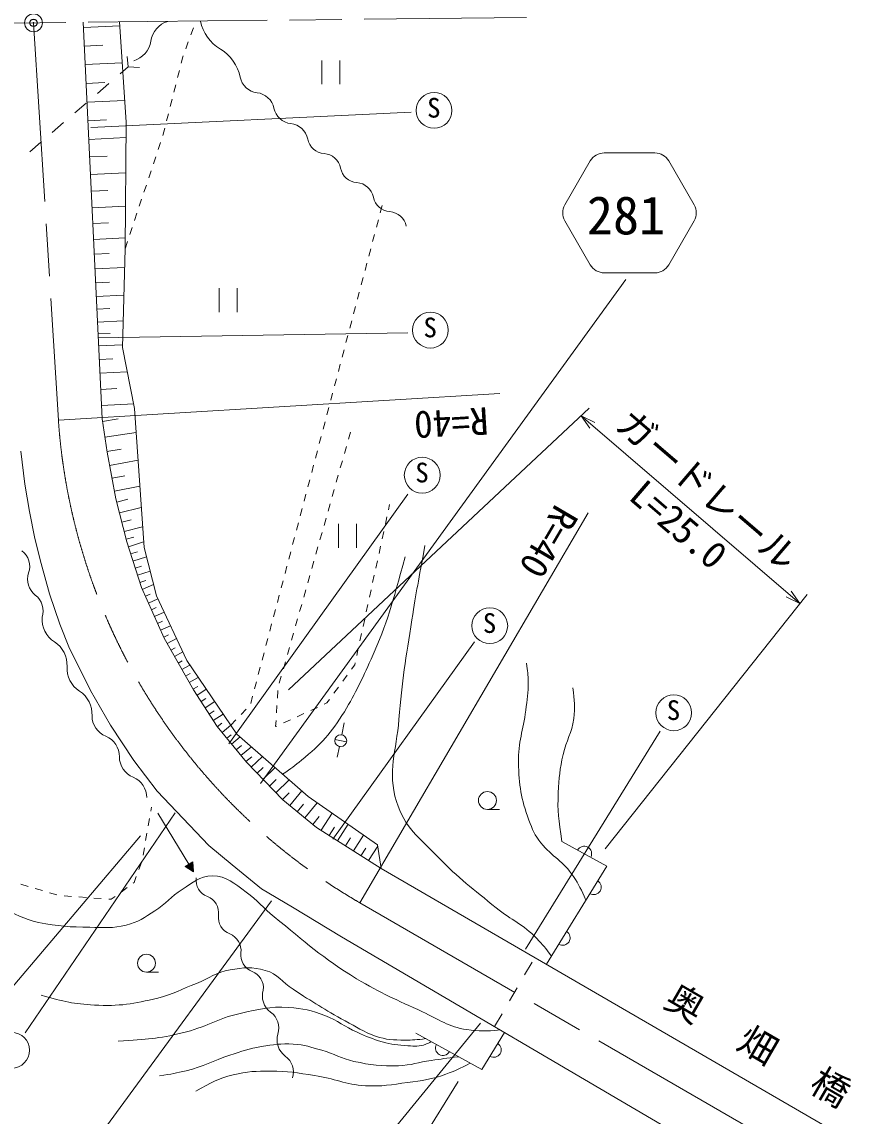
# Model space of a CAD drawing. Units: millimetres, scale not verified. Extents: x 40000 to 680000, y 20000 to 380000.
# Drawn here: x 238148 to 294841, y 270030 to 343342 of the extents above; entities that cross this region are included whole.
import ezdxf
from ezdxf.enums import TextEntityAlignment as Align

# ---------------------------------------------------------------- set-up
doc = ezdxf.new("R2010")
doc.units = ezdxf.units.MM
doc.header["$LTSCALE"] = 1000
doc.header["$PDMODE"] = 32
doc.header["$PDSIZE"] = 500
doc.linetypes.add('CHAIN', pattern=[18.5, 12, -1.5, 3.5, -1.5])
for name, color, linetype, lineweight in [('M-BGD', 7, 'Continuous', 13), ('M-BMK', 2, 'CHAIN', 13), ('M-BMK-SRVR', 3, 'Continuous', 13), ('M-STR-HTXT', 7, 'Continuous', 13)]:
    doc.layers.add(name, color=color, linetype=linetype, lineweight=lineweight)
doc.layers.add('M-OTRS', color=6, linetype='Continuous')
doc.styles.add('ＭＳ ゴシック', font='')
doc.styles.get('ＭＳ ゴシック').set_extended_font_data('MS Gothic')

msp = doc.modelspace()

# ---------------------------------------------------------------- linework, layer by layer
at = {"layer": 'M-BGD'}
for p, q in [((242256, 343315), (243523, 316736)), ((244694, 343341), (245129, 336616)), ((242273, 342964), (244711, 343081)), ((249465, 342473), (249635, 342943)), ((242332, 341724), (243572, 341784)), ((249125, 341532), (249295, 342002)), ((245275, 340322), (245211, 341022)), ((248825, 340579), (248930, 340993)), ((248930, 340993), (248955, 341062)), ((242391, 340484), (244871, 340603)), ((244733, 339855), (245275, 340322)), ((245275, 340322), (246029, 340279)), ((258243, 340764), (258243, 339164)), ((259443, 339164), (259443, 340764)), ((248579, 339610), (248702, 340095)), ((242451, 339223), (243712, 339283)), ((243217, 338550), (243975, 339203)), ((248334, 338641), (248456, 339125)), ((242511, 337962), (245034, 338082)), ((248088, 337671), (248211, 338156)), ((241702, 337246), (242459, 337898)), ((242770, 336267), (264231, 337292)), ((240186, 335941), (240944, 336593)), ((242571, 336717), (243816, 336776)), ((245129, 336616), (245056, 328147)), ((247842, 336702), (247965, 337187)), ((247597, 335733), (247719, 336217)), ((238670, 334636), (239428, 335288)), ((242630, 335472), (245120, 335591)), ((247282, 334783), (247441, 335258)), ((242686, 334293), (243865, 334349)), ((246964, 333835), (247123, 334309)), ((242742, 333115), (245100, 333227)), ((246646, 332887), (246805, 333361)), ((246328, 331939), (246487, 332413)), ((242795, 331999), (243911, 332052)), ((246010, 330991), (246169, 331465)), ((242849, 330883), (245080, 330989)), ((262159, 330557), (262286, 331040)), ((245692, 330043), (245851, 330517)), ((261903, 329590), (262031, 330073)), ((242899, 329827), (243955, 329877)), ((245374, 329095), (245533, 329569)), ((242949, 328770), (245062, 328871)), ((245056, 328147), (245215, 328621)), ((261648, 328623), (261776, 329107)), ((242997, 327781), (243986, 327828)), ((245056, 328147), (244883, 321523)), ((261393, 327656), (261520, 328140)), ((261137, 326689), (261265, 327173)), ((243044, 326791), (245023, 326885)), ((243088, 325869), (244009, 325913)), ((260882, 325723), (261009, 326206)), ((243132, 324948), (244975, 325036)), ((251360, 325499), (251360, 323899)), ((252560, 323899), (252560, 325499)), ((260626, 324756), (260754, 325239)), ((243173, 324089), (244031, 324130)), ((260371, 323789), (260499, 324272)), ((243213, 323231), (244930, 323313)), ((260116, 322822), (260243, 323305)), ((243252, 322432), (244051, 322470)), ((243263, 322181), (263999, 322503)), ((259860, 321855), (259988, 322339)), ((243290, 321633), (244888, 321709)), ((244883, 321523), (245701, 317434)), ((259605, 320888), (259733, 321372)), ((243333, 320716), (244250, 320760)), ((259350, 319921), (259477, 320405)), ((243377, 319799), (245211, 319887)), ((259094, 318955), (259222, 319438)), ((243429, 318719), (244508, 318771)), ((258839, 317988), (258967, 318471)), ((243480, 317640), (245639, 317743)), ((258584, 317021), (258711, 317504)), ((243523, 316736), (243853, 314524)), ((243547, 316578), (244599, 316736)), ((245701, 317434), (246329, 308132)), ((258328, 316054), (258456, 316537)), ((243704, 315526), (245809, 315840)), ((258073, 315087), (258201, 315571)), ((260164, 315863), (260028, 315382)), ((238081, 314585), (238347, 312379)), ((243847, 314566), (244807, 314709)), ((243853, 314524), (244451, 311391)), ((257818, 314120), (257945, 314604)), ((259891, 314901), (259755, 314420)), ((244027, 313612), (245935, 313975)), ((259619, 313939), (259482, 313458)), ((257562, 313153), (257690, 313637)), ((238347, 312379), (238662, 310538)), ((244189, 312761), (245040, 312924)), ((257307, 312187), (257435, 312670)), ((259346, 312977), (259209, 312496)), ((244352, 311911), (246052, 312236)), ((252006, 294979), (264008, 311710)), ((257052, 311220), (257179, 311703)), ((259073, 312015), (258937, 311533)), ((244451, 311391), (245176, 308495)), ((244505, 311174), (245235, 311357)), ((258800, 311052), (258664, 310571)), ((262713, 310660), (262787, 310999)), ((238662, 310538), (239026, 308721)), ((244688, 310444), (246148, 310810)), ((256796, 310253), (256924, 310736)), ((262500, 309683), (262606, 310171)), ((244843, 309825), (245462, 309980)), ((244998, 309206), (246236, 309516)), ((256541, 309286), (256669, 309769)), ((258528, 310090), (258391, 309609)), ((259354, 309703), (259354, 308103)), ((260554, 308103), (260554, 309703)), ((239026, 308721), (239438, 307049)), ((245128, 308685), (245650, 308815)), ((256286, 308319), (256413, 308803)), ((258255, 309128), (258119, 308647)), ((262286, 308706), (262393, 309194)), ((245176, 308495), (246159, 305444)), ((245281, 308169), (246304, 308499)), ((246329, 308132), (247165, 304897)), ((257982, 308166), (257846, 307685)), ((262073, 307729), (262180, 308217)), ((245434, 307693), (245886, 307839)), ((245587, 307217), (246490, 307508)), ((256030, 307352), (256158, 307836)), ((257710, 307204), (257573, 306723)), ((261860, 306752), (261967, 307240)), ((239438, 307049), (239989, 305019)), ((245741, 306741), (246164, 306878)), ((245894, 306266), (246741, 306538)), ((255775, 306385), (255903, 306869)), ((246047, 305790), (246441, 305916)), ((255520, 305419), (255647, 305902)), ((257437, 306242), (257301, 305761)), ((261647, 305775), (261753, 306263)), ((239989, 305019), (240700, 302984)), ((246159, 305444), (247685, 302047)), ((246215, 305319), (246969, 305658)), ((246420, 304863), (246738, 305006)), ((257164, 305280), (257028, 304799)), ((261433, 304798), (261540, 305286)), ((246625, 304407), (247260, 304693)), ((247165, 304897), (249195, 300550)), ((255264, 304452), (255392, 304935)), ((256892, 304318), (256755, 303837)), ((261220, 303821), (261327, 304309)), ((246830, 303951), (247154, 304097)), ((247034, 303495), (247684, 303786)), ((255009, 303485), (255137, 303968)), ((240700, 302984), (241330, 301368)), ((247239, 303039), (247571, 303188)), ((247444, 302583), (248107, 302880)), ((254754, 302518), (254881, 303002)), ((256619, 303356), (256483, 302875)), ((261007, 302844), (261114, 303332)), ((247649, 302127), (247971, 302271)), ((256346, 302394), (256210, 301912)), ((260794, 301867), (260900, 302355)), ((241330, 301368), (241909, 300221)), ((247685, 302047), (249638, 298582)), ((247888, 301687), (248502, 302034)), ((248133, 301252), (248407, 301406)), ((254498, 301551), (254626, 302035)), ((256073, 301431), (255937, 300950)), ((258989, 288580), (268463, 301803)), ((260580, 300890), (260687, 301378)), ((248379, 300816), (248926, 301125)), ((254243, 300584), (254371, 301068)), ((241909, 300221), (242749, 298541)), ((248624, 300381), (248890, 300531)), ((248870, 299945), (249402, 300245)), ((249195, 300550), (252538, 295631)), ((253988, 299618), (254115, 300101)), ((255801, 300469), (255664, 299988)), ((260234, 299972), (260443, 300258)), ((260443, 300258), (260474, 300401)), ((249116, 299510), (249418, 299680)), ((249361, 299074), (249966, 299415)), ((253732, 298651), (253860, 299134)), ((255528, 299507), (255392, 299026)), ((259645, 299165), (259940, 299569)), ((242749, 298541), (244075, 296228)), ((249607, 298639), (249933, 298823)), ((249638, 298582), (251227, 296136)), ((249875, 298217), (250503, 298625)), ((255299, 298538), (255268, 298039)), ((259056, 298357), (259351, 298761)), ((250148, 297798), (250471, 298007)), ((250420, 297378), (251066, 297798)), ((253477, 297684), (253605, 298167)), ((258404, 297625), (258583, 297708)), ((258583, 297708), (258761, 297953)), ((250692, 296959), (251024, 297175)), ((250965, 296540), (251628, 296971)), ((252836, 296934), (253184, 297294)), ((255236, 297540), (255205, 297041)), ((256587, 296789), (257041, 296998)), ((257496, 297207), (257950, 297416)), ((244075, 296228), (245653, 293859)), ((251238, 296122), (251532, 296362)), ((251555, 295734), (252142, 296214)), ((252142, 296214), (252489, 296574)), ((255174, 296542), (255148, 296127)), ((255679, 296371), (256133, 296580)), ((259576, 295577), (259740, 296370)), ((251227, 296136), (253190, 293734)), ((251871, 295347), (252160, 295584)), ((252538, 295631), (257336, 291439)), ((255148, 296127), (255225, 296162)), ((271883, 281208), (280918, 295814)), ((252188, 294960), (252766, 295433)), ((252504, 294573), (252859, 294863)), ((252820, 294186), (253530, 294765)), ((259116, 295264), (259899, 295101)), ((259423, 294792), (259275, 294082)), ((253150, 293782), (253554, 294112)), ((253509, 293405), (254257, 294130)), ((245653, 293859), (247220, 291791)), ((253190, 293734), (255628, 291217)), ((253904, 292997), (254312, 293392)), ((254300, 292588), (255116, 293379)), ((254731, 292143), (255176, 292574)), ((255162, 291698), (256053, 292560)), ((247220, 291791), (250669, 288165)), ((256095, 290835), (256900, 291821)), ((255605, 291241), (256062, 291683)), ((255628, 291217), (257881, 289376)), ((257336, 291439), (261980, 288195)), ((248410, 290347), (238358, 275599)), ((246779, 290464), (246824, 290730)), ((247257, 290334), (249338, 286918)), ((256601, 290422), (257015, 290928)), ((257108, 290008), (257936, 291021)), ((258190, 289179), (258924, 290330)), ((269337, 290578), (270137, 290578)), ((246609, 289478), (246694, 289971)), ((257636, 289576), (258068, 290104)), ((246440, 288492), (246525, 288985)), ((257881, 289376), (262219, 286613)), ((258742, 288827), (259094, 289379)), ((259294, 288476), (259998, 289580)), ((260353, 287801), (261028, 288860)), ((250669, 288165), (252232, 286856)), ((259824, 288138), (260161, 288668)), ((261980, 288195), (262219, 286613)), ((277327, 286784), (274323, 288432)), ((246271, 287507), (246356, 288000)), ((260864, 287476), (261190, 287987)), ((261375, 287150), (261991, 288118)), ((245989, 286552), (246165, 287020)), ((249594, 287074), (249081, 286762)), ((249081, 286762), (249650, 286406)), ((249098, 286772), (249119, 286738)), ((249116, 286783), (249157, 286715)), ((249133, 286793), (249195, 286691)), ((249150, 286804), (249233, 286667)), ((249167, 286814), (249271, 286643)), ((249184, 286824), (249309, 286620)), ((249201, 286835), (249347, 286596)), ((249218, 286845), (249384, 286572)), ((249233, 287089), (249338, 286918)), ((249235, 286856), (249422, 286548)), ((249252, 286866), (249460, 286524)), ((249269, 286877), (249498, 286501)), ((249286, 286887), (249536, 286477)), ((249303, 286897), (249574, 286453)), ((249320, 286908), (249612, 286429)), ((249338, 286918), (249650, 286406)), ((249355, 286929), (249646, 286450)), ((249372, 286939), (249642, 286495)), ((249389, 286949), (249639, 286539)), ((249406, 286960), (249635, 286584)), ((249423, 286970), (249631, 286629)), ((249440, 286981), (249627, 286673)), ((249457, 286991), (249624, 286718)), ((249474, 287001), (249620, 286762)), ((249491, 287012), (249616, 286807)), ((249508, 287022), (249612, 286851)), ((249525, 287033), (249609, 286896)), ((249543, 287043), (249605, 286941)), ((249560, 287053), (249601, 286985)), ((249577, 287064), (249597, 287030)), ((249650, 286406), (249594, 287074)), ((252232, 286856), (254195, 285257)), ((273286, 280201), (277327, 286784)), ((245661, 285678), (245813, 286084)), ((262219, 286613), (306566, 260917)), ((238083, 285564), (238562, 285421)), ((239041, 285278), (239520, 285136)), ((244803, 285045), (245205, 285341)), ((245608, 285638), (245661, 285678)), ((254195, 285257), (256267, 284021)), ((240000, 284993), (240479, 284850)), ((240972, 284784), (241471, 284748)), ((241969, 284712), (242468, 284676)), ((242967, 284640), (243465, 284604)), ((243964, 284568), (244139, 284556)), ((244139, 284556), (244400, 284748)), ((254862, 284451), (243826, 269347)), ((256267, 284021), (259568, 282047)), ((259568, 282047), (298147, 259387)), ((271822, 279488), (272323, 280353)), ((246493, 279674), (247293, 279674)), ((270819, 277758), (271321, 278623)), ((269816, 276027), (270318, 276892)), ((268871, 276259), (256619, 261289)), ((264545, 275595), (268955, 273148)), ((268955, 273148), (270483, 275636))]:
    msp.add_line(p, q, dxfattribs=at)
for centre, radius in [((265760, 337411), 1200), ((265514, 322690), 1200), ((264969, 312972), 1200), ((269494, 302886), 1200), ((281816, 297052), 1200), ((259508, 295183), 400), ((269337, 291178), 600), ((246493, 280274), 600), ((237462, 274443), 1200)]:
    msp.add_circle(centre, radius, dxfattribs=at)
for centre, radius, start, end in [((248418, 341795), 1655, 107.12624, 170.93929), ((252848, 343913), 2776, 190.63513, 239.63859), ((245150, 342316), 1655, 287.12624, 350.93929), ((250042, 339122), 2776, 10.63513, 59.63859), ((254046, 339892), 1301, 191.41259, 263.62906), ((253757, 337305), 1301, 11.41259, 83.62906), ((256309, 337820), 1301, 191.41259, 263.62906), ((256020, 335233), 1301, 11.41259, 83.62906), ((258476, 335718), 1202, 190.88945, 266.13805), ((258314, 333319), 1202, 10.88945, 86.13805), ((260675, 333773), 1202, 190.88945, 266.13805), ((260513, 331374), 1202, 10.88945, 86.13805), ((262874, 331829), 1202, 190.88945, 266.13805), ((262712, 329430), 1202, 10.88945, 86.13805), ((237338, 306854), 1331, 341.14291, 52.52852), ((239857, 305994), 1331, 161.14291, 232.52852), ((238238, 303882), 1331, 341.14291, 52.52852), ((241329, 303344), 1835, 176.65579, 237.1667), ((239339, 300260), 1835, 356.65579, 57.1667), ((243003, 300046), 1835, 176.65579, 237.1667), ((241013, 296961), 1835, 356.65579, 57.1667), ((244333, 296856), 1488, 180.07483, 247.48026), ((243194, 294108), 1488, 0.07483, 67.48026), ((246168, 294112), 1488, 180.07483, 247.48026), ((245029, 291364), 1488, 0.07483, 67.48026), ((275820, 287610), 500, 331.29705, 151.22336), ((251006, 285850), 1192, 173.07812, 248.66826), ((276460, 285372), 500, 238.48903, 58.41534), ((250139, 283630), 1192, 353.07812, 68.66826), ((252505, 283343), 1192, 173.07812, 248.66826), ((274376, 281977), 500, 238.48903, 58.41534), ((251638, 281123), 1192, 353.07812, 68.66826), ((254004, 280836), 1192, 173.07812, 248.66826), ((253137, 278616), 1192, 353.07812, 68.66826), ((255589, 278077), 1329, 162.71364, 234.15626), ((254032, 275923), 1329, 342.71364, 54.15626), ((256570, 275133), 1329, 162.71364, 234.15626), ((266353, 274592), 500, 151.00898, 330.93529), ((269766, 274468), 500, 238.48903, 58.41534), ((255014, 272979), 1329, 342.71364, 54.15626)]:
    msp.add_arc(centre, radius, start, end, dxfattribs=at)
for points, knots in [([(273620, 280746), (273216, 281314), (273051, 281489), (272642, 281927), (271736, 282899), (270955, 283134), (269928, 283978), (268364, 285265), (267429, 285932), (266025, 287391), (264770, 288695), (263776, 289368), (263245, 291098), (262613, 293155), (263240, 294460), (263408, 296605), (263614, 299230), (263871, 300688), (264281, 303288), (264589, 305239), (264701, 305879), (265154, 308268)], [0, 0, 0, 0, 1, 1, 1, 2, 2, 2, 3, 3, 3, 4, 4, 4, 5, 5, 5, 6, 6, 6, 7, 7, 7, 7]), ([(255617, 292942), (256226, 293333), (256408, 293494), (256888, 293884), (258199, 294950), (258871, 295684), (259753, 297126), (260557, 298441), (260903, 299241), (261540, 300644), (262706, 303212), (262912, 304256), (263824, 307493)], [0, 0, 0, 0, 1, 1, 1, 2, 2, 2, 3, 3, 3, 4, 4, 4, 4]), ([(275926, 284501), (275621, 285241), (275474, 285497), (275098, 286084), (274437, 287116), (273683, 287382), (272917, 288338), (272496, 288863), (272355, 289235), (272117, 289864), (271576, 291300), (271454, 292196), (271415, 293729), (271379, 295105), (271745, 295852), (271905, 297219), (271992, 297962), (272089, 298379), (272069, 299127), (272055, 299618), (272042, 299804), (271960, 300381)], [0, 0, 0, 0, 1, 1, 1, 2, 2, 2, 3, 3, 3, 4, 4, 4, 5, 5, 5, 6, 6, 6, 7, 7, 7, 7]), ([(274323, 288432), (274116, 289921), (274022, 290421), (274080, 291700), (274126, 292708), (274189, 293277), (274407, 294262), (274618, 295216), (275012, 295690), (275116, 296661), (275202, 297466), (275176, 297819), (275061, 298733)], [0, 0, 0, 0, 1, 1, 1, 2, 2, 2, 3, 3, 3, 4, 4, 4, 4]), ([(223733, 288403), (226034, 287679), (226620, 287493), (228476, 286931), (229975, 286477), (230837, 286290), (232320, 285786), (234084, 285187), (235004, 284672), (236736, 283987), (237723, 283596), (238230, 283214), (239271, 283005), (240593, 282741), (241358, 282698), (242706, 282678), (243656, 282665), (244212, 282596), (245134, 282827), (245947, 283030), (246351, 283328), (247057, 283780), (247821, 284269), (248109, 284741), (248882, 285218), (249618, 285671), (250037, 286127), (250901, 286122), (251881, 286116), (252366, 285609), (253163, 285040), (253963, 284468), (254287, 283993), (255053, 283376), (257151, 281684), (258272, 280638), (260576, 279238), (262226, 278236), (263239, 277825), (264992, 277015), (266121, 276493), (266716, 276007), (267948, 275828), (268812, 275703), (269211, 275705), (270182, 275812)], [0, 0, 0, 0, 1, 1, 1, 2, 2, 2, 3, 3, 3, 4, 4, 4, 5, 5, 5, 6, 6, 6, 7, 7, 7, 8, 8, 8, 9, 9, 9, 10, 10, 10, 11, 11, 11, 12, 12, 12, 13, 13, 13, 14, 14, 14, 15, 15, 15, 15]), ([(239446, 278124), (241005, 277686), (241596, 277548), (243008, 277470), (244677, 277377), (245637, 277547), (247261, 277942), (248308, 278197), (248836, 278531), (249841, 278923), (250725, 279268), (251160, 279670), (252095, 279832), (253004, 279990), (253567, 280038), (254457, 279796), (255305, 279566), (255570, 278996), (256311, 278524), (257654, 277668), (258403, 277179), (259800, 276416), (260583, 275988), (261001, 275692), (261841, 275392), (262569, 275133), (263028, 275128), (263801, 275123), (264354, 275120), (264571, 275135), (265213, 275225)], [0, 0, 0, 0, 1, 1, 1, 2, 2, 2, 3, 3, 3, 4, 4, 4, 5, 5, 5, 6, 6, 6, 7, 7, 7, 8, 8, 8, 9, 9, 9, 10, 10, 10, 10]), ([(244602, 275056), (246583, 275182), (247246, 275216), (248891, 275601), (250451, 275967), (251214, 276570), (252780, 276910), (254024, 277180), (254744, 277389), (256015, 277309), (256988, 277248), (257542, 277119), (258450, 276764), (259332, 276420), (259736, 276032), (260600, 275646), (261244, 275357), (261612, 275203), (262291, 275010), (262942, 274825), (263327, 274784), (264003, 274741), (264475, 274711), (264768, 274677), (265209, 274849), (265357, 274906), (265425, 274929), (265577, 275022)], [0, 0, 0, 0, 1, 1, 1, 2, 2, 2, 3, 3, 3, 4, 4, 4, 5, 5, 5, 6, 6, 6, 7, 7, 7, 8, 8, 8, 9, 9, 9, 9]), ([(247372, 272730), (248211, 272850), (248469, 272907), (249160, 273074), (250335, 273359), (250927, 273740), (252078, 274108), (252893, 274369), (253345, 274554), (254189, 274690), (255018, 274823), (255495, 274903), (256332, 274851), (257092, 274804), (257506, 274649), (258239, 274442), (259097, 274200), (259524, 273883), (260397, 273696), (261537, 273452), (262203, 273365), (263369, 273405), (264238, 273436), (264706, 273636), (265566, 273761), (266284, 273865), (266516, 273896), (267408, 274007)], [0, 0, 0, 0, 1, 1, 1, 2, 2, 2, 3, 3, 3, 4, 4, 4, 5, 5, 5, 6, 6, 6, 7, 7, 7, 8, 8, 8, 9, 9, 9, 9]), ([(249791, 271701), (250855, 272293), (251263, 272533), (252299, 272792), (253255, 273030), (253823, 273047), (254807, 273046), (255963, 273045), (256608, 272926), (257751, 272755), (259098, 272554), (259809, 272142), (261168, 272065), (262269, 272002), (262890, 272139), (263984, 272285), (264999, 272421), (265585, 272484), (266547, 272835), (267206, 273075), (267460, 273188), (268181, 273577)], [0, 0, 0, 0, 1, 1, 1, 2, 2, 2, 3, 3, 3, 4, 4, 4, 5, 5, 5, 6, 6, 6, 7, 7, 7, 7])]:
    msp.add_open_spline(points, degree=3, knots=knots, dxfattribs=at)
at = {"layer": 'M-BMK'}
for p, q in [((205589, 342916), (271947, 343638)), ((238927, 343279), (240592, 316661)), ((260779, 284327), (305107, 258705))]:
    msp.add_line(p, q, dxfattribs=at)
msp.add_arc((281101, 319483), 40607, 183.98489, 239.97021, dxfattribs=at)
at = {"layer": 'M-BMK-SRVR'}
msp.add_circle((238927, 343279), 600, dxfattribs=at)
at = {"layer": 'M-OTRS'}
msp.add_point((238927, 343279), dxfattribs=at)
at = {"layer": 'M-STR-HTXT'}
for p, q in [((280560, 334563), (277158, 334563)), ((276230, 334028), (274529, 331082)), ((283188, 331082), (281487, 334028)), ((274529, 330010), (276230, 327064)), ((281487, 327064), (283188, 330010)), ((280560, 326528), (277158, 326528)), ((254140, 292320), (278600, 326074)), ((240592, 316661), (270172, 318453)), ((256009, 298599), (276154, 317466)), ((275609, 316956), (290274, 304368)), ((275609, 316956), (276205, 316115)), ((275609, 316956), (276531, 316495)), ((260779, 284327), (276089, 310459)), ((277224, 287933), (290763, 304984)), ((290274, 304368), (289678, 305209)), ((290274, 304368), (289352, 304830)), ((246094, 288812), (228074, 267552)), ((267371, 272346), (253151, 249515))]:
    msp.add_line(p, q, dxfattribs=at)
for centre, start, end in [((277158, 333492), 90, 150), ((280560, 333492), 30, 90), ((275457, 330546), 150, 210), ((282260, 330546), 330, 30), ((277158, 327600), 210, 270), ((280560, 327600), 270, 330)]:
    msp.add_arc(centre, 1071, start, end, dxfattribs=at)

# ---------------------------------------------------------------- texts
at = {"layer": 'M-BGD', "style": 'ＭＳ ゴシック'}
for p in [(265296, 338248), (265050, 323528), (264505, 313809), (269030, 303723), (281352, 297889)]:
    msp.add_text('S', height=1320, dxfattribs=at).set_placement(p, align=Align.TOP_LEFT)
at = {"layer": 'M-BGD', "insert": (287959, 274386), "char_height": 1833, "attachment_point": 5, "rotation": 329.911, "style": 'ＭＳ ゴシック'}
msp.add_mtext('\\T1.5;奥\\~畑\\~橋', dxfattribs=at)
at = {"layer": 'M-STR-HTXT', "style": 'ＭＳ ゴシック'}
msp.add_text('281', height=2566, dxfattribs=at).set_placement((278622, 330388), align=Align.MIDDLE_CENTER)
for s, rotation, p in [('R=40', 183.466, (266829, 317926)), ('ガードレール', 319.357, (283137, 310890)), ('L=25.0', 319.357, (281190, 308559)), ('R=40', 239.635, (272179, 309243))]:
    msp.add_text(s, height=1833, rotation=rotation, dxfattribs=at).set_placement(p, align=Align.BOTTOM_CENTER)

doc.saveas('drawing.dxf')
